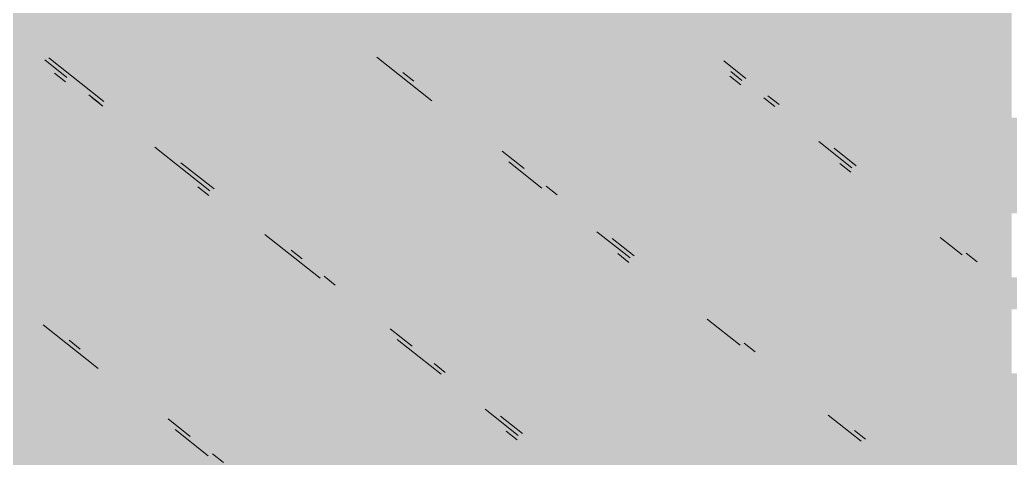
# Paper-space layout '03 3D Building and Roof' of a CAD drawing. Header units: millimetres. Extents: x 5 to 415, y 5 to 292.
# Drawn here: x 259.845 to 262.83, y 86.311 to 87.633 of the extents above; entities that cross this region are included whole.
import ezdxf

# ---------------------------------------------------------------- set-up
doc = ezdxf.new("R2010")
doc.units = ezdxf.units.MM
doc.layers.add('EXISTING', color=7, linetype='Continuous')
doc.layers.add('IMAGES', color=7, linetype='Continuous')

# ---------------------------------------------------------------- blocks, each defined once
blk = doc.blocks.new('SHEET_03')
at = {"layer": 'EXISTING', "color": 250, "lineweight": 9}
for p, q in [((259.92, 87.5121), (259.9864, 87.4594)), ((260.0984, 87.3863), (259.9325, 87.518)), ((260.9208, 87.5208), (261.0868, 87.3891)), ((262.0338, 87.4564), (261.9674, 87.5091)), ((259.9832, 87.4458), (259.95, 87.4722)), ((261.0329, 87.4477), (260.9997, 87.474)), ((261.9881, 87.4769), (262.0213, 87.4505)), ((262.0181, 87.4369), (261.9849, 87.4633)), ((260.0528, 87.4068), (260.0859, 87.3804)), ((260.0953, 87.3727), (260.0621, 87.399)), ((262.0877, 87.3979), (262.1209, 87.3715)), ((262.1334, 87.3774), (262.1002, 87.4037)), ((262.2536, 87.2662), (262.3532, 87.1871)), ((260.2519, 87.2487), (260.4179, 87.117)), ((261.3649, 87.1843), (261.2985, 87.237)), ((262.3657, 87.193), (262.2993, 87.2457)), ((260.4304, 87.1229), (260.3308, 87.2019)), ((261.3192, 87.2048), (261.4188, 87.1257)), ((262.3501, 87.1735), (262.3169, 87.1999)), ((260.4148, 87.1034), (260.3816, 87.1297)), ((261.4644, 87.1053), (261.4312, 87.1316)), ((261.5847, 86.9941), (261.6843, 86.915)), ((260.5839, 86.9853), (260.7499, 86.8536)), ((261.6968, 86.9209), (261.6304, 86.9736)), ((262.6188, 86.9764), (262.6852, 86.9238)), ((260.696, 86.9122), (260.6628, 86.9385)), ((262.7309, 86.9033), (262.6977, 86.9296)), ((260.6928, 86.8986), (260.6596, 86.9249)), ((261.6812, 86.9014), (261.648, 86.9278)), ((260.7955, 86.8332), (260.7623, 86.8595)), ((261.9167, 86.7307), (262.0163, 86.6516)), ((259.915, 86.7132), (260.081, 86.5815)), ((261.0279, 86.6488), (260.9615, 86.7015)), ((260.027, 86.6401), (259.9939, 86.6664)), ((260.9822, 86.6693), (261.115, 86.5639)), ((262.062, 86.6312), (262.0288, 86.6575)), ((261.1275, 86.5698), (261.0943, 86.5961)), ((261.2478, 86.4586), (261.3474, 86.3795)), ((260.359, 86.3767), (260.2926, 86.4294)), ((261.3599, 86.3854), (261.2935, 86.4381)), ((262.2818, 86.4409), (262.3814, 86.3619)), ((260.3133, 86.3972), (260.4129, 86.3181)), ((261.3442, 86.3659), (261.311, 86.3923)), ((262.3939, 86.3678), (262.3607, 86.3941)), ((260.4586, 86.2977), (260.4254, 86.324))]:
    blk.add_line(p, q, dxfattribs=at)
at = {"layer": 'IMAGES', "color": 7}
for points in [[(259.6545, 87.6273), (259.8473, 87.6273), (259.6545, 87.7237), (259.8473, 87.7237)], [(259.8473, 87.6273), (259.9436, 87.6273), (259.8473, 87.7237), (259.9436, 87.7237)], [(259.9436, 87.6273), (260.5218, 87.6273), (259.9436, 87.7237), (260.5218, 87.7237)], [(260.5218, 87.6273), (260.6182, 87.6273), (260.5218, 87.7237), (260.6182, 87.7237)], [(260.6182, 87.6273), (260.8109, 87.6273), (260.6182, 87.7237), (260.8109, 87.7237)], [(260.8109, 87.6273), (260.9073, 87.6273), (260.8109, 87.7237), (260.9073, 87.7237)], [(260.9073, 87.6273), (261.0036, 87.6273), (260.9073, 87.7237), (261.0036, 87.7237)], [(261.0036, 87.6273), (261.4855, 87.6273), (261.0036, 87.7237), (261.4855, 87.7237)], [(261.4855, 87.6273), (261.5818, 87.6273), (261.4855, 87.7237), (261.5818, 87.7237)], [(261.5818, 87.6273), (261.6782, 87.6273), (261.5818, 87.7237), (261.6782, 87.7237)], [(261.6782, 87.6273), (261.8709, 87.6273), (261.6782, 87.7237), (261.8709, 87.7237)], [(261.8709, 87.6273), (261.9673, 87.6273), (261.8709, 87.7237), (261.9673, 87.7237)], [(261.9673, 87.6273), (262.6418, 87.6273), (261.9673, 87.7237), (262.6418, 87.7237)], [(262.6418, 87.6273), (262.8345, 87.6273), (262.6418, 87.7237), (262.8345, 87.7237)], [(259.7509, 87.5309), (259.8473, 87.5309), (259.7509, 87.6273), (259.8473, 87.6273)], [(259.8473, 87.5309), (259.9436, 87.5309), (259.8473, 87.6273), (259.9436, 87.6273)], [(259.9436, 87.5309), (260.04, 87.5309), (259.9436, 87.6273), (260.04, 87.6273)], [(260.04, 87.5309), (260.1364, 87.5309), (260.04, 87.6273), (260.1364, 87.6273)], [(260.1364, 87.5309), (260.7145, 87.5309), (260.1364, 87.6273), (260.7145, 87.6273)], [(260.7145, 87.5309), (260.8109, 87.5309), (260.7145, 87.6273), (260.8109, 87.6273)], [(260.8109, 87.5309), (260.9073, 87.5309), (260.8109, 87.6273), (260.9073, 87.6273)], [(260.9073, 87.5309), (261.0036, 87.5309), (260.9073, 87.6273), (261.0036, 87.6273)], [(261.0036, 87.5309), (261.1, 87.5309), (261.0036, 87.6273), (261.1, 87.6273)], [(261.1, 87.5309), (261.5818, 87.5309), (261.1, 87.6273), (261.5818, 87.6273)], [(261.5818, 87.5309), (261.6782, 87.5309), (261.5818, 87.6273), (261.6782, 87.6273)], [(261.6782, 87.5309), (261.7745, 87.5309), (261.6782, 87.6273), (261.7745, 87.6273)], [(261.7745, 87.5309), (261.9673, 87.5309), (261.7745, 87.6273), (261.9673, 87.6273)], [(261.9673, 87.5309), (262.0636, 87.5309), (261.9673, 87.6273), (262.0636, 87.6273)], [(262.0636, 87.5309), (262.16, 87.5309), (262.0636, 87.6273), (262.16, 87.6273)], [(262.16, 87.5309), (262.6418, 87.5309), (262.16, 87.6273), (262.6418, 87.6273)], [(262.6418, 87.5309), (262.7382, 87.5309), (262.6418, 87.6273), (262.7382, 87.6273)], [(262.7382, 87.5309), (262.8345, 87.5309), (262.7382, 87.6273), (262.8345, 87.6273)], [(259.7509, 87.4345), (259.8473, 87.4345), (259.7509, 87.5309), (259.8473, 87.5309)], [(259.8473, 87.4345), (259.9436, 87.4345), (259.8473, 87.5309), (259.9436, 87.5309)], [(259.9436, 87.4345), (260.04, 87.4345), (259.9436, 87.5309), (260.04, 87.5309)], [(260.04, 87.4345), (260.1364, 87.4345), (260.04, 87.5309), (260.1364, 87.5309)], [(260.1364, 87.4345), (260.2327, 87.4345), (260.1364, 87.5309), (260.2327, 87.5309)], [(260.2327, 87.4345), (260.7145, 87.4345), (260.2327, 87.5309), (260.7145, 87.5309)], [(260.7145, 87.4345), (260.8109, 87.4345), (260.7145, 87.5309), (260.8109, 87.5309)], [(260.8109, 87.4345), (260.9073, 87.4345), (260.8109, 87.5309), (260.9073, 87.5309)], [(260.9073, 87.4345), (261.0036, 87.4345), (260.9073, 87.5309), (261.0036, 87.5309)], [(261.0036, 87.4345), (261.1, 87.4345), (261.0036, 87.5309), (261.1, 87.5309)], [(261.1, 87.4345), (261.6782, 87.4345), (261.1, 87.5309), (261.6782, 87.5309)], [(261.6782, 87.4345), (261.7745, 87.4345), (261.6782, 87.5309), (261.7745, 87.5309)], [(261.7745, 87.4345), (261.8709, 87.4345), (261.7745, 87.5309), (261.8709, 87.5309)], [(261.8709, 87.4345), (262.0636, 87.4345), (261.8709, 87.5309), (262.0636, 87.5309)], [(262.0636, 87.4345), (262.16, 87.4345), (262.0636, 87.5309), (262.16, 87.5309)], [(262.16, 87.4345), (262.2564, 87.4345), (262.16, 87.5309), (262.2564, 87.5309)], [(262.2564, 87.4345), (262.7382, 87.4345), (262.2564, 87.5309), (262.7382, 87.5309)], [(262.7382, 87.4345), (262.8345, 87.4345), (262.7382, 87.5309), (262.8345, 87.5309)], [(259.5582, 87.3381), (259.8473, 87.3381), (259.5582, 87.4345), (259.8473, 87.4345)], [(259.8473, 87.3381), (259.9436, 87.3381), (259.8473, 87.4345), (259.9436, 87.4345)], [(259.9436, 87.3381), (260.1364, 87.3381), (259.9436, 87.4345), (260.1364, 87.4345)], [(260.1364, 87.3381), (260.2327, 87.3381), (260.1364, 87.4345), (260.2327, 87.4345)], [(260.2327, 87.3381), (260.3291, 87.3381), (260.2327, 87.4345), (260.3291, 87.4345)], [(260.3291, 87.3381), (260.8109, 87.3381), (260.3291, 87.4345), (260.8109, 87.4345)], [(260.8109, 87.3381), (260.9073, 87.3381), (260.8109, 87.4345), (260.9073, 87.4345)], [(260.9073, 87.3381), (261.0036, 87.3381), (260.9073, 87.4345), (261.0036, 87.4345)], [(261.0036, 87.3381), (261.1964, 87.3381), (261.0036, 87.4345), (261.1964, 87.4345)], [(261.1964, 87.3381), (261.3891, 87.3381), (261.1964, 87.4345), (261.3891, 87.4345)], [(261.3891, 87.3381), (261.8709, 87.3381), (261.3891, 87.4345), (261.8709, 87.4345)], [(261.8709, 87.3381), (261.9673, 87.3381), (261.8709, 87.4345), (261.9673, 87.4345)], [(261.9673, 87.3381), (262.0636, 87.3381), (261.9673, 87.4345), (262.0636, 87.4345)], [(262.0636, 87.3381), (262.16, 87.3381), (262.0636, 87.4345), (262.16, 87.4345)], [(262.16, 87.3381), (262.2564, 87.3381), (262.16, 87.4345), (262.2564, 87.4345)], [(262.2564, 87.3381), (262.3527, 87.3381), (262.2564, 87.4345), (262.3527, 87.4345)], [(262.3527, 87.3381), (262.8345, 87.3381), (262.3527, 87.4345), (262.8345, 87.4345)], [(259.6545, 87.2417), (259.9436, 87.2417), (259.6545, 87.3381), (259.9436, 87.3381)], [(259.9436, 87.2417), (260.04, 87.2417), (259.9436, 87.3381), (260.04, 87.3381)], [(260.04, 87.2417), (260.1364, 87.2417), (260.04, 87.3381), (260.1364, 87.3381)], [(260.1364, 87.2417), (260.2327, 87.2417), (260.1364, 87.3381), (260.2327, 87.3381)], [(260.2327, 87.2417), (260.3291, 87.2417), (260.2327, 87.3381), (260.3291, 87.3381)], [(260.3291, 87.2417), (260.4255, 87.2417), (260.3291, 87.3381), (260.4255, 87.3381)], [(260.4255, 87.2417), (260.9073, 87.2417), (260.4255, 87.3381), (260.9073, 87.3381)], [(260.9073, 87.2417), (261.0036, 87.2417), (260.9073, 87.3381), (261.0036, 87.3381)], [(261.0036, 87.2417), (261.1, 87.2417), (261.0036, 87.3381), (261.1, 87.3381)], [(261.1, 87.2417), (261.1964, 87.2417), (261.1, 87.3381), (261.1964, 87.3381)], [(261.1964, 87.2417), (261.2927, 87.2417), (261.1964, 87.3381), (261.2927, 87.3381)], [(261.2927, 87.2417), (261.3891, 87.2417), (261.2927, 87.3381), (261.3891, 87.3381)], [(261.3891, 87.2417), (261.4855, 87.2417), (261.3891, 87.3381), (261.4855, 87.3381)], [(261.4855, 87.2417), (261.9673, 87.2417), (261.4855, 87.3381), (261.9673, 87.3381)], [(261.9673, 87.2417), (262.0636, 87.2417), (261.9673, 87.3381), (262.0636, 87.3381)], [(262.0636, 87.2417), (262.16, 87.2417), (262.0636, 87.3381), (262.16, 87.3381)], [(262.16, 87.2417), (262.2564, 87.2417), (262.16, 87.3381), (262.2564, 87.3381)], [(262.2564, 87.2417), (262.3527, 87.2417), (262.2564, 87.3381), (262.3527, 87.3381)], [(262.3527, 87.2417), (262.4491, 87.2417), (262.3527, 87.3381), (262.4491, 87.3381)], [(262.4491, 87.2417), (262.9309, 87.2417), (262.4491, 87.3381), (262.9309, 87.3381)], [(259.7509, 87.1453), (260.1364, 87.1453), (259.7509, 87.2417), (260.1364, 87.2417)], [(260.1364, 87.1453), (260.2327, 87.1453), (260.1364, 87.2417), (260.2327, 87.2417)], [(260.2327, 87.1453), (260.4255, 87.1453), (260.2327, 87.2417), (260.4255, 87.2417)], [(260.4255, 87.1453), (260.5218, 87.1453), (260.4255, 87.2417), (260.5218, 87.2417)], [(260.5218, 87.1453), (261.1, 87.1453), (260.5218, 87.2417), (261.1, 87.2417)], [(261.1, 87.1453), (261.1964, 87.1453), (261.1, 87.2417), (261.1964, 87.2417)], [(261.1964, 87.1453), (261.2927, 87.1453), (261.1964, 87.2417), (261.2927, 87.2417)], [(261.2927, 87.1453), (261.3891, 87.1453), (261.2927, 87.2417), (261.3891, 87.2417)], [(261.3891, 87.1453), (261.4855, 87.1453), (261.3891, 87.2417), (261.4855, 87.2417)], [(261.4855, 87.1453), (261.5818, 87.1453), (261.4855, 87.2417), (261.5818, 87.2417)], [(261.5818, 87.1453), (262.16, 87.1453), (261.5818, 87.2417), (262.16, 87.2417)], [(262.16, 87.1453), (262.2564, 87.1453), (262.16, 87.2417), (262.2564, 87.2417)], [(262.2564, 87.1453), (262.4491, 87.1453), (262.2564, 87.2417), (262.4491, 87.2417)], [(262.4491, 87.1453), (262.5455, 87.1453), (262.4491, 87.2417), (262.5455, 87.2417)], [(262.5455, 87.1453), (263.1236, 87.1453), (262.5455, 87.2417), (263.1236, 87.2417)], [(259.7509, 87.0489), (259.8473, 87.0489), (259.7509, 87.1453), (259.8473, 87.1453)], [(259.8473, 87.0489), (260.2327, 87.0489), (259.8473, 87.1453), (260.2327, 87.1453)], [(260.2327, 87.0489), (260.3291, 87.0489), (260.2327, 87.1453), (260.3291, 87.1453)], [(260.3291, 87.0489), (260.5218, 87.0489), (260.3291, 87.1453), (260.5218, 87.1453)], [(260.5218, 87.0489), (260.6182, 87.0489), (260.5218, 87.1453), (260.6182, 87.1453)], [(260.6182, 87.0489), (260.7145, 87.0489), (260.6182, 87.1453), (260.7145, 87.1453)], [(260.7145, 87.0489), (261.1964, 87.0489), (260.7145, 87.1453), (261.1964, 87.1453)], [(261.1964, 87.0489), (261.2927, 87.0489), (261.1964, 87.1453), (261.2927, 87.1453)], [(261.2927, 87.0489), (261.3891, 87.0489), (261.2927, 87.1453), (261.3891, 87.1453)], [(261.3891, 87.0489), (261.4855, 87.0489), (261.3891, 87.1453), (261.4855, 87.1453)], [(261.4855, 87.0489), (261.5818, 87.0489), (261.4855, 87.1453), (261.5818, 87.1453)], [(261.5818, 87.0489), (261.6782, 87.0489), (261.5818, 87.1453), (261.6782, 87.1453)], [(261.6782, 87.0489), (262.2564, 87.0489), (261.6782, 87.1453), (262.2564, 87.1453)], [(262.2564, 87.0489), (262.3527, 87.0489), (262.2564, 87.1453), (262.3527, 87.1453)], [(262.3527, 87.0489), (262.4491, 87.0489), (262.3527, 87.1453), (262.4491, 87.1453)], [(262.4491, 86.9525), (262.5455, 86.9525), (262.4491, 87.1453), (262.5455, 87.1453)], [(262.5455, 87.0489), (262.6418, 87.0489), (262.5455, 87.1453), (262.6418, 87.1453)], [(262.6418, 87.0489), (262.7382, 87.0489), (262.6418, 87.1453), (262.7382, 87.1453)], [(262.7382, 87.0489), (263.22, 87.0489), (262.7382, 87.1453), (263.22, 87.1453)], [(259.7509, 86.9525), (259.8473, 86.9525), (259.7509, 87.0489), (259.8473, 87.0489)], [(259.8473, 86.9525), (259.9436, 86.9525), (259.8473, 87.0489), (259.9436, 87.0489)], [(259.9436, 86.9525), (260.04, 86.9525), (259.9436, 87.0489), (260.04, 87.0489)], [(260.04, 86.9525), (260.3291, 86.9525), (260.04, 87.0489), (260.3291, 87.0489)], [(260.3291, 86.9525), (260.4255, 86.9525), (260.3291, 87.0489), (260.4255, 87.0489)], [(260.4255, 86.9525), (260.5218, 86.9525), (260.4255, 87.0489), (260.5218, 87.0489)], [(260.5218, 86.9525), (260.6182, 86.9525), (260.5218, 87.0489), (260.6182, 87.0489)], [(260.6182, 86.9525), (260.7145, 86.9525), (260.6182, 87.0489), (260.7145, 87.0489)], [(260.7145, 86.9525), (260.8109, 86.9525), (260.7145, 87.0489), (260.8109, 87.0489)], [(260.8109, 86.9525), (261.2927, 86.9525), (260.8109, 87.0489), (261.2927, 87.0489)], [(261.2927, 86.9525), (261.4855, 86.9525), (261.2927, 87.0489), (261.4855, 87.0489)], [(261.4855, 86.9525), (261.6782, 86.9525), (261.4855, 87.0489), (261.6782, 87.0489)], [(261.6782, 86.9525), (261.7745, 86.9525), (261.6782, 87.0489), (261.7745, 87.0489)], [(261.7745, 86.9525), (261.8709, 86.9525), (261.7745, 87.0489), (261.8709, 87.0489)], [(261.8709, 86.9525), (262.3527, 86.9525), (261.8709, 87.0489), (262.3527, 87.0489)], [(262.3527, 86.9525), (262.4491, 86.9525), (262.3527, 87.0489), (262.4491, 87.0489)], [(262.5455, 86.9525), (262.6418, 86.9525), (262.5455, 87.0489), (262.6418, 87.0489)], [(262.6418, 86.9525), (262.7382, 86.9525), (262.6418, 87.0489), (262.7382, 87.0489)], [(262.7382, 86.9525), (262.8345, 86.9525), (262.7382, 87.0489), (262.8345, 87.0489)], [(259.7509, 86.8561), (259.8473, 86.8561), (259.7509, 86.9525), (259.8473, 86.9525)], [(259.8473, 86.8561), (259.9436, 86.8561), (259.8473, 86.9525), (259.9436, 86.9525)], [(259.9436, 86.8561), (260.04, 86.8561), (259.9436, 86.9525), (260.04, 86.9525)], [(260.04, 86.8561), (260.1364, 86.8561), (260.04, 86.9525), (260.1364, 86.9525)], [(260.1364, 86.8561), (260.4255, 86.8561), (260.1364, 86.9525), (260.4255, 86.9525)], [(260.4255, 86.8561), (260.5218, 86.8561), (260.4255, 86.9525), (260.5218, 86.9525)], [(260.5218, 86.8561), (260.6182, 86.8561), (260.5218, 86.9525), (260.6182, 86.9525)], [(260.6182, 86.8561), (260.8109, 86.8561), (260.6182, 86.9525), (260.8109, 86.9525)], [(260.8109, 86.8561), (260.9073, 86.8561), (260.8109, 86.9525), (260.9073, 86.9525)], [(260.9073, 86.8561), (261.4855, 86.8561), (260.9073, 86.9525), (261.4855, 86.9525)], [(261.4855, 86.8561), (261.5818, 86.8561), (261.4855, 86.9525), (261.5818, 86.9525)], [(261.5818, 86.8561), (261.7745, 86.8561), (261.5818, 86.9525), (261.7745, 86.9525)], [(261.7745, 86.8561), (261.9673, 86.8561), (261.7745, 86.9525), (261.9673, 86.9525)], [(261.9673, 86.8561), (262.4491, 86.8561), (261.9673, 86.9525), (262.4491, 86.9525)], [(262.4491, 86.8561), (262.5455, 86.8561), (262.4491, 86.9525), (262.5455, 86.9525)], [(262.5455, 86.8561), (262.6418, 86.8561), (262.5455, 86.9525), (262.6418, 86.9525)], [(262.6418, 86.8561), (262.8345, 86.8561), (262.6418, 86.9525), (262.8345, 86.9525)], [(259.7509, 86.7597), (259.8473, 86.7597), (259.7509, 86.8561), (259.8473, 86.8561)], [(259.8473, 86.7597), (259.9436, 86.7597), (259.8473, 86.8561), (259.9436, 86.8561)], [(259.9436, 86.6633), (260.04, 86.6633), (259.9436, 86.8561), (260.04, 86.8561)], [(260.04, 86.7597), (260.1364, 86.7597), (260.04, 86.8561), (260.1364, 86.8561)], [(260.1364, 86.7597), (260.2327, 86.7597), (260.1364, 86.8561), (260.2327, 86.8561)], [(260.2327, 86.7597), (260.5218, 86.7597), (260.2327, 86.8561), (260.5218, 86.8561)], [(260.5218, 86.7597), (260.6182, 86.7597), (260.5218, 86.8561), (260.6182, 86.8561)], [(260.6182, 86.7597), (260.7145, 86.7597), (260.6182, 86.8561), (260.7145, 86.8561)], [(260.7145, 86.7597), (260.9073, 86.7597), (260.7145, 86.8561), (260.9073, 86.8561)], [(260.9073, 86.7597), (261.0036, 86.7597), (260.9073, 86.8561), (261.0036, 86.8561)], [(261.0036, 86.7597), (261.1, 86.7597), (261.0036, 86.8561), (261.1, 86.8561)], [(261.1, 86.7597), (261.5818, 86.7597), (261.1, 86.8561), (261.5818, 86.8561)], [(261.5818, 86.7597), (261.6782, 86.7597), (261.5818, 86.8561), (261.6782, 86.8561)], [(261.6782, 86.6633), (261.7745, 86.6633), (261.6782, 86.8561), (261.7745, 86.8561)], [(261.7745, 86.7597), (261.9673, 86.7597), (261.7745, 86.8561), (261.9673, 86.8561)], [(261.9673, 86.7597), (262.0636, 86.7597), (261.9673, 86.8561), (262.0636, 86.8561)], [(262.0636, 86.7597), (262.5455, 86.7597), (262.0636, 86.8561), (262.5455, 86.8561)], [(262.5455, 86.7597), (262.6418, 86.7597), (262.5455, 86.8561), (262.6418, 86.8561)], [(262.6418, 86.7597), (262.7382, 86.7597), (262.6418, 86.8561), (262.7382, 86.8561)], [(262.7382, 86.7597), (262.9309, 86.7597), (262.7382, 86.8561), (262.9309, 86.8561)], [(259.7509, 86.6633), (259.8473, 86.6633), (259.7509, 86.7597), (259.8473, 86.7597)], [(259.8473, 86.6633), (259.9436, 86.6633), (259.8473, 86.7597), (259.9436, 86.7597)], [(260.04, 86.6633), (260.1364, 86.6633), (260.04, 86.7597), (260.1364, 86.7597)], [(260.1364, 86.6633), (260.2327, 86.6633), (260.1364, 86.7597), (260.2327, 86.7597)], [(260.2327, 86.6633), (260.3291, 86.6633), (260.2327, 86.7597), (260.3291, 86.7597)], [(260.3291, 86.6633), (260.4255, 86.6633), (260.3291, 86.7597), (260.4255, 86.7597)], [(260.4255, 86.6633), (260.7145, 86.6633), (260.4255, 86.7597), (260.7145, 86.7597)], [(260.7145, 86.6633), (260.8109, 86.6633), (260.7145, 86.7597), (260.8109, 86.7597)], [(260.8109, 86.6633), (260.9073, 86.6633), (260.8109, 86.7597), (260.9073, 86.7597)], [(260.9073, 86.6633), (261.0036, 86.6633), (260.9073, 86.7597), (261.0036, 86.7597)], [(261.0036, 86.6633), (261.1, 86.6633), (261.0036, 86.7597), (261.1, 86.7597)], [(261.1, 86.6633), (261.1964, 86.6633), (261.1, 86.7597), (261.1964, 86.7597)], [(261.1964, 86.6633), (261.6782, 86.6633), (261.1964, 86.7597), (261.6782, 86.7597)], [(261.7745, 86.6633), (261.8709, 86.6633), (261.7745, 86.7597), (261.8709, 86.7597)], [(261.8709, 86.6633), (261.9673, 86.6633), (261.8709, 86.7597), (261.9673, 86.7597)], [(261.9673, 86.6633), (262.0636, 86.6633), (261.9673, 86.7597), (262.0636, 86.7597)], [(262.0636, 86.6633), (262.7382, 86.6633), (262.0636, 86.7597), (262.7382, 86.7597)], [(262.7382, 86.6633), (262.8345, 86.6633), (262.7382, 86.7597), (262.8345, 86.7597)], [(259.3655, 86.5669), (259.8473, 86.5669), (259.3655, 86.6633), (259.8473, 86.6633)], [(259.8473, 86.5669), (259.9436, 86.5669), (259.8473, 86.6633), (259.9436, 86.6633)], [(259.9436, 86.5669), (260.04, 86.5669), (259.9436, 86.6633), (260.04, 86.6633)], [(260.04, 86.5669), (260.1364, 86.5669), (260.04, 86.6633), (260.1364, 86.6633)], [(260.1364, 86.5669), (260.2327, 86.5669), (260.1364, 86.6633), (260.2327, 86.6633)], [(260.2327, 86.5669), (260.3291, 86.5669), (260.2327, 86.6633), (260.3291, 86.6633)], [(260.3291, 86.5669), (260.4255, 86.5669), (260.3291, 86.6633), (260.4255, 86.6633)], [(260.4255, 86.5669), (260.8109, 86.5669), (260.4255, 86.6633), (260.8109, 86.6633)], [(260.8109, 86.5669), (260.9073, 86.5669), (260.8109, 86.6633), (260.9073, 86.6633)], [(260.9073, 86.5669), (261.0036, 86.5669), (260.9073, 86.6633), (261.0036, 86.6633)], [(261.0036, 86.5669), (261.1, 86.5669), (261.0036, 86.6633), (261.1, 86.6633)], [(261.1, 86.5669), (261.1964, 86.5669), (261.1, 86.6633), (261.1964, 86.6633)], [(261.1964, 86.5669), (261.2927, 86.5669), (261.1964, 86.6633), (261.2927, 86.6633)], [(261.2927, 86.5669), (261.7745, 86.5669), (261.2927, 86.6633), (261.7745, 86.6633)], [(261.7745, 86.5669), (261.9673, 86.5669), (261.7745, 86.6633), (261.9673, 86.6633)], [(261.9673, 86.5669), (262.16, 86.5669), (261.9673, 86.6633), (262.16, 86.6633)], [(262.16, 86.5669), (262.2564, 86.5669), (262.16, 86.6633), (262.2564, 86.6633)], [(262.2564, 86.5669), (262.3527, 86.5669), (262.2564, 86.6633), (262.3527, 86.6633)], [(262.3527, 86.5669), (262.8345, 86.5669), (262.3527, 86.6633), (262.8345, 86.6633)], [(259.4618, 86.4705), (259.8473, 86.4705), (259.4618, 86.5669), (259.8473, 86.5669)], [(259.8473, 86.4705), (259.9436, 86.4705), (259.8473, 86.5669), (259.9436, 86.5669)], [(259.9436, 86.4705), (260.04, 86.4705), (259.9436, 86.5669), (260.04, 86.5669)], [(260.04, 86.4705), (260.2327, 86.4705), (260.04, 86.5669), (260.2327, 86.5669)], [(260.2327, 86.4705), (260.3291, 86.4705), (260.2327, 86.5669), (260.3291, 86.5669)], [(260.3291, 86.3741), (260.4255, 86.3741), (260.3291, 86.5669), (260.4255, 86.5669)], [(260.4255, 86.4705), (260.5218, 86.4705), (260.4255, 86.5669), (260.5218, 86.5669)], [(260.5218, 86.4705), (260.6182, 86.4705), (260.5218, 86.5669), (260.6182, 86.5669)], [(260.6182, 86.4705), (260.9073, 86.4705), (260.6182, 86.5669), (260.9073, 86.5669)], [(260.9073, 86.4705), (261.0036, 86.4705), (260.9073, 86.5669), (261.0036, 86.5669)], [(261.0036, 86.4705), (261.1, 86.4705), (261.0036, 86.5669), (261.1, 86.5669)], [(261.1, 86.4705), (261.1964, 86.4705), (261.1, 86.5669), (261.1964, 86.5669)], [(261.1964, 86.4705), (261.2927, 86.4705), (261.1964, 86.5669), (261.2927, 86.5669)], [(261.2927, 86.4705), (261.3891, 86.4705), (261.2927, 86.5669), (261.3891, 86.5669)], [(261.3891, 86.4705), (261.9673, 86.4705), (261.3891, 86.5669), (261.9673, 86.5669)], [(261.9673, 86.4705), (262.0636, 86.4705), (261.9673, 86.5669), (262.0636, 86.5669)], [(262.0636, 86.4705), (262.16, 86.4705), (262.0636, 86.5669), (262.16, 86.5669)], [(262.16, 86.4705), (262.2564, 86.4705), (262.16, 86.5669), (262.2564, 86.5669)], [(262.2564, 86.4705), (262.3527, 86.4705), (262.2564, 86.5669), (262.3527, 86.5669)], [(262.3527, 86.4705), (262.4491, 86.4705), (262.3527, 86.5669), (262.4491, 86.5669)], [(262.4491, 86.4705), (262.9309, 86.4705), (262.4491, 86.5669), (262.9309, 86.5669)], [(259.6545, 86.3741), (260.04, 86.3741), (259.6545, 86.4705), (260.04, 86.4705)], [(260.04, 86.3741), (260.1364, 86.3741), (260.04, 86.4705), (260.1364, 86.4705)], [(260.1364, 86.3741), (260.2327, 86.3741), (260.1364, 86.4705), (260.2327, 86.4705)], [(260.2327, 86.3741), (260.3291, 86.3741), (260.2327, 86.4705), (260.3291, 86.4705)], [(260.4255, 86.3741), (260.5218, 86.3741), (260.4255, 86.4705), (260.5218, 86.4705)], [(260.5218, 86.3741), (260.6182, 86.3741), (260.5218, 86.4705), (260.6182, 86.4705)], [(260.6182, 86.3741), (260.7145, 86.3741), (260.6182, 86.4705), (260.7145, 86.4705)], [(260.7145, 86.3741), (261.0036, 86.3741), (260.7145, 86.4705), (261.0036, 86.4705)], [(261.0036, 86.3741), (261.1, 86.3741), (261.0036, 86.4705), (261.1, 86.4705)], [(261.1, 86.3741), (261.1964, 86.3741), (261.1, 86.4705), (261.1964, 86.4705)], [(261.1964, 86.3741), (261.2927, 86.3741), (261.1964, 86.4705), (261.2927, 86.4705)], [(261.2927, 86.3741), (261.3891, 86.3741), (261.2927, 86.4705), (261.3891, 86.4705)], [(261.3891, 86.3741), (261.4855, 86.3741), (261.3891, 86.4705), (261.4855, 86.4705)], [(261.4855, 86.3741), (261.5818, 86.3741), (261.4855, 86.4705), (261.5818, 86.4705)], [(261.5818, 86.3741), (262.0636, 86.3741), (261.5818, 86.4705), (262.0636, 86.4705)], [(262.0636, 86.3741), (262.16, 86.3741), (262.0636, 86.4705), (262.16, 86.4705)], [(262.16, 86.3741), (262.3527, 86.3741), (262.16, 86.4705), (262.3527, 86.4705)], [(262.3527, 86.3741), (262.4491, 86.3741), (262.3527, 86.4705), (262.4491, 86.4705)], [(262.4491, 86.3741), (262.5455, 86.3741), (262.4491, 86.4705), (262.5455, 86.4705)], [(262.5455, 86.3741), (263.0273, 86.3741), (262.5455, 86.4705), (263.0273, 86.4705)], [(259.7509, 86.2777), (260.1364, 86.2777), (259.7509, 86.3741), (260.1364, 86.3741)], [(260.1364, 86.2777), (260.2327, 86.2777), (260.1364, 86.3741), (260.2327, 86.3741)], [(260.2327, 86.2777), (260.3291, 86.2777), (260.2327, 86.3741), (260.3291, 86.3741)], [(260.3291, 86.2777), (260.4255, 86.2777), (260.3291, 86.3741), (260.4255, 86.3741)], [(260.4255, 86.2777), (260.5218, 86.2777), (260.4255, 86.3741), (260.5218, 86.3741)], [(260.5218, 86.2777), (260.6182, 86.2777), (260.5218, 86.3741), (260.6182, 86.3741)], [(260.6182, 86.2777), (260.7145, 86.2777), (260.6182, 86.3741), (260.7145, 86.3741)], [(260.7145, 86.2777), (260.8109, 86.2777), (260.7145, 86.3741), (260.8109, 86.3741)], [(260.8109, 86.2777), (260.9073, 86.2777), (260.8109, 86.3741), (260.9073, 86.3741)], [(260.9073, 86.1813), (261.2927, 86.1813), (260.9073, 86.3741), (261.2927, 86.3741)], [(261.2927, 86.2777), (261.4855, 86.2777), (261.2927, 86.3741), (261.4855, 86.3741)], [(261.4855, 86.2777), (261.5818, 86.2777), (261.4855, 86.3741), (261.5818, 86.3741)], [(261.5818, 86.2777), (261.6782, 86.2777), (261.5818, 86.3741), (261.6782, 86.3741)], [(261.6782, 86.2777), (262.16, 86.2777), (261.6782, 86.3741), (262.16, 86.3741)], [(262.16, 86.2777), (262.2564, 86.2777), (262.16, 86.3741), (262.2564, 86.3741)], [(262.2564, 86.2777), (262.3527, 86.2777), (262.2564, 86.3741), (262.3527, 86.3741)], [(262.3527, 86.2777), (262.5455, 86.2777), (262.3527, 86.3741), (262.5455, 86.3741)], [(262.5455, 86.2777), (262.6418, 86.2777), (262.5455, 86.3741), (262.6418, 86.3741)], [(262.6418, 86.2777), (263.22, 86.2777), (262.6418, 86.3741), (263.22, 86.3741)]]:
    blk.add_solid(points, dxfattribs=at)

psp = doc.layouts.new('03 3D Building and Roof')

# ---------------------------------------------------------------- block references
psp.add_blockref('SHEET_03', (0, 0))

doc.saveas('drawing.dxf')
